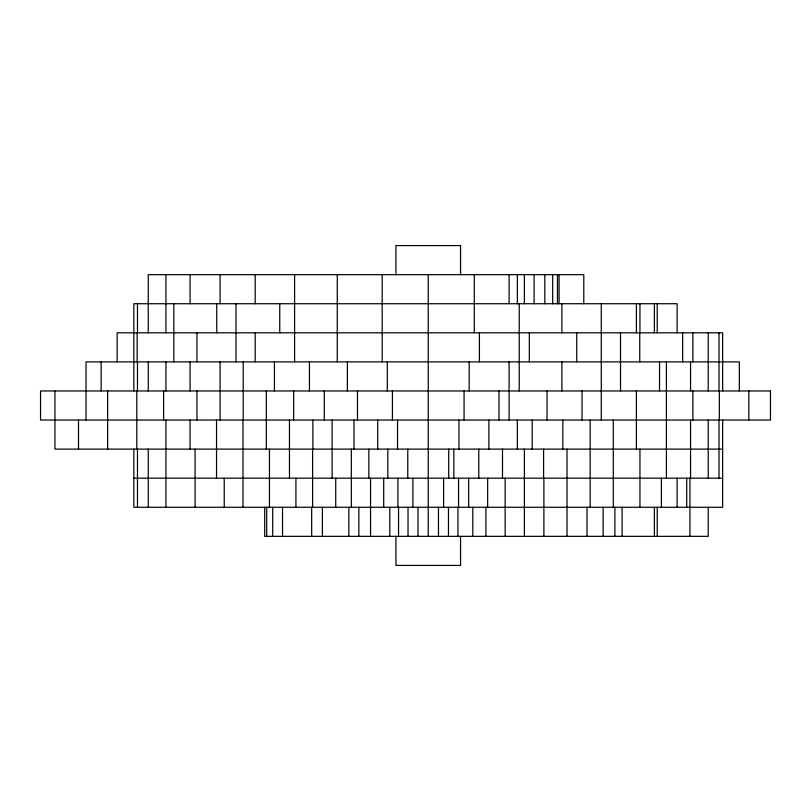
<?xml version="1.0" encoding="UTF-8"?>
<svg xmlns="http://www.w3.org/2000/svg" width="811" height="811" viewBox="0 0 811 811"><rect width="100%" height="100%" fill="white"/><g stroke="black" fill="none" stroke-linecap="round" stroke-linejoin="round"><path stroke-width="1.22" d="M722.642 449.112L54.925 449.112L54.925 390.963M133.845 478.186L722.642 478.186M748.847 390.963L748.847 420.037M739.338 390.963L739.338 361.888L86.037 361.888L86.037 420.037M722.642 390.963L722.642 332.814L117.149 332.814L117.149 361.888M722.642 420.037L722.642 507.27L133.845 507.27L133.845 449.112M719.347 390.963L719.347 420.037M719.012 332.814L719.012 390.963M719.012 420.037L719.012 478.186M708.226 332.814L708.226 390.963M708.226 420.037L708.226 478.186M708.226 507.27L708.226 536.345L264.69 536.345L264.69 507.27M692.878 332.814L692.878 361.888M692.878 390.963L692.878 420.037M690.556 361.888L690.556 390.963M690.556 420.037L690.556 478.186M689.928 478.186L689.928 536.345M686.704 478.186L686.704 507.27M682.669 332.814L682.669 361.888M677.124 332.814L677.124 303.73L133.845 303.73L133.845 390.963M677.124 478.186L677.124 507.27M666.419 361.888L666.419 478.186M661.411 478.186L661.411 507.27M659.546 361.888L659.546 390.963M657.214 303.73L657.214 332.814M657.214 507.27L657.214 536.345M654.396 303.73L654.396 332.814M654.396 507.27L654.396 536.345M639.95 303.73L639.95 332.814M639.95 449.112L639.95 507.27M639.737 332.814L639.737 361.888M636.412 303.73L636.412 332.814M636.412 390.963L636.412 449.112M622.088 507.27L622.088 536.345M620.516 332.814L620.516 390.963M614.9 507.27L614.9 536.345M613.288 420.037L613.288 507.27M603.12 507.27L603.12 536.345M601.286 303.73L601.286 420.037M590.155 420.037L590.155 507.27M587.022 507.27L587.022 536.345M583.788 303.73L583.788 274.655L148.261 274.655L148.261 332.814M582.055 390.963L582.055 420.037M576.743 332.814L576.743 361.888M567.021 449.112L567.021 536.345M562.834 420.037L562.834 449.112M561.901 303.73L561.901 332.814M561.901 361.888L561.901 390.963M559.083 274.655L559.083 303.73M557.471 274.655L557.471 303.73M552.686 274.655L552.686 303.73M547.05 390.963L547.05 420.037M544.83 274.655L544.83 303.73M543.897 478.186L543.897 536.345M543.603 449.112L543.603 478.186M534.094 274.655L534.094 303.73M532.198 420.037L532.198 449.112M529.33 332.814L529.33 361.888M524.382 274.655L524.382 303.73M524.382 449.112L524.382 536.345M519.222 303.73L519.222 390.963M517.347 274.655L517.347 303.73M517.347 420.037L517.347 449.112M509.105 274.655L509.105 303.73M509.105 361.888L509.105 420.037M505.152 478.186L505.152 536.345M502.496 449.112L502.496 478.186M498.998 390.963L498.998 420.037M488.891 420.037L488.891 449.112M487.644 478.186L487.644 507.27M485.921 507.27L485.921 536.345M479.413 332.814L479.413 361.888M478.784 449.112L478.784 478.186M474.293 274.655L474.293 332.814M472.793 507.27L472.793 536.345M469.184 361.888L469.184 390.963M468.677 478.186L468.677 507.27M464.064 390.963L464.064 420.037M460.557 274.655L460.557 245.581L395.93 245.581L395.93 274.655M460.557 536.345L460.557 565.419L395.93 565.419L395.93 536.345M458.945 420.037L458.945 449.112M458.57 478.186L458.57 507.27M457.941 507.27L457.941 536.345M453.825 449.112L453.825 478.186M448.716 449.112L448.716 478.186M448.463 507.27L448.463 536.345M443.597 478.186L443.597 507.27M438.477 507.27L438.477 536.345M428.249 274.655L428.249 536.345M418.01 507.27L418.01 536.345M412.89 478.186L412.89 507.27M408.024 507.27L408.024 536.345M407.781 449.112L407.781 478.186M398.546 507.27L398.546 536.345M397.917 478.186L397.917 507.27M397.542 420.037L397.542 449.112M392.423 390.963L392.423 420.037M389.787 507.27L389.787 536.345M387.81 449.112L387.81 478.186M387.303 361.888L387.303 390.963M383.694 478.186L383.694 507.27M382.194 274.655L382.194 361.888M377.703 420.037L377.703 449.112M370.566 478.186L370.566 536.345M368.843 449.112L368.843 478.186M358.857 507.27L358.857 536.345M357.489 390.963L357.489 420.037M353.991 420.037L353.991 449.112M351.335 449.112L351.335 507.27M348.852 507.27L348.852 536.345M347.382 361.888L347.382 390.963M337.275 274.655L337.275 361.888M335.724 478.186L335.724 507.27M332.115 420.037L332.115 478.186M324.288 390.963L324.288 420.037M322.393 507.27L322.393 536.345M312.884 420.037L312.884 449.112M312.6 449.112L312.6 507.27M311.667 507.27L311.667 536.345M309.437 361.888L309.437 390.963M295.924 478.186L295.924 507.27M294.596 274.655L294.596 361.888M293.653 390.963L293.653 420.037M289.466 420.037L289.466 478.186M282.522 507.27L282.522 536.345M279.744 303.73L279.744 332.814M274.432 361.888L274.432 390.963M272.699 507.27L272.699 536.345M269.465 449.112L269.465 507.27M266.707 507.27L266.707 536.345M266.332 390.963L266.332 449.112M255.201 274.655L255.201 303.73M255.201 332.814L255.201 361.888M243.209 361.888L243.209 420.037M242.996 420.037L242.996 507.27M235.981 303.73L235.981 361.888M224.231 478.186L224.231 507.27M220.075 274.655L220.075 303.73M220.075 361.888L220.075 420.037M216.75 303.73L216.75 332.814M216.537 420.037L216.537 478.186M196.941 332.814L196.941 361.888M196.941 390.963L196.941 420.037M195.086 449.112L195.086 507.27M190.078 274.655L190.078 303.73M190.078 361.888L190.078 390.963M190.078 420.037L190.078 449.112M173.818 303.73L173.818 361.888M165.941 274.655L165.941 332.814M165.941 361.888L165.941 390.963M165.941 420.037L165.941 507.27M163.609 390.963L163.609 420.037M148.261 361.888L148.261 390.963M148.261 449.112L148.261 507.27M137.475 303.73L137.475 332.814M137.475 361.888L137.475 390.963M137.475 449.112L137.475 507.27M137.15 332.814L137.15 361.888M136.795 390.963L136.795 449.112M107.65 390.963L107.65 449.112M101.142 361.888L101.142 390.963M78.505 420.037L78.505 449.112M770.45 390.963L40.55 390.963L40.55 420.037L770.45 420.037L770.45 390.963"/></g></svg>
